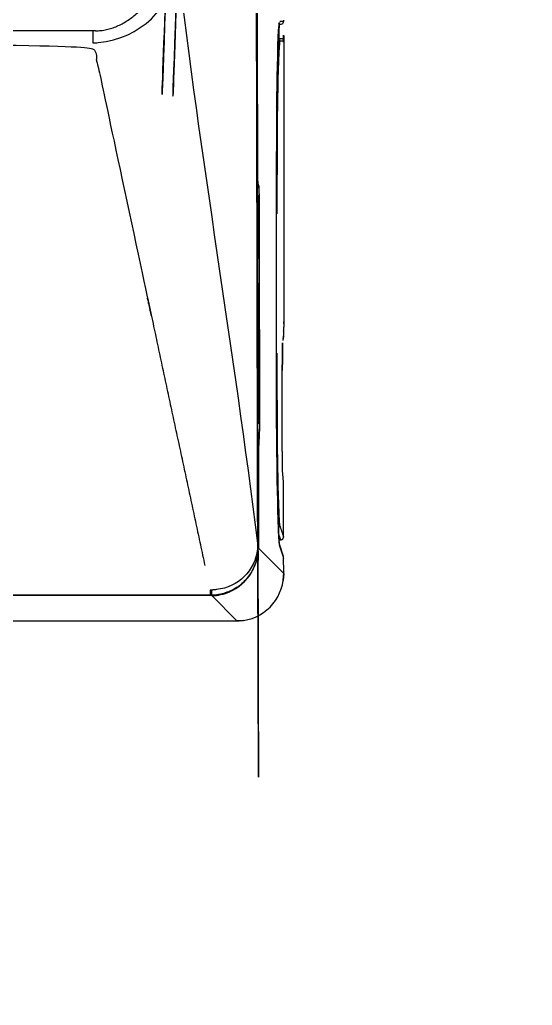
# Model space of a CAD drawing. Header units: millimetres. Extents: x 1291 to 5660, y 748 to 2981.
# Drawn here: x 5166.3 to 5220.9, y 2646.4 to 2751.4 of the extents above; entities that cross this region are included whole.
import ezdxf

# ---------------------------------------------------------------- set-up
doc = ezdxf.new("R2010")
doc.units = ezdxf.units.MM

msp = doc.modelspace()

# ---------------------------------------------------------------- linework, layer by layer
msp.add_line((5191.66, 2732.76), (5191.7, 2732.66))
for points in [[(5191.64, 2734.22), (5191.21, 2932.01)], [(5193.97, 2751.11), (5193.97, 2751.1), (5193.95, 2751.09), (5193.93, 2751.06), (5193.9, 2751.04), (5193.85, 2751.01)], [(5193.96, 2751.08), (5193.96, 2751.1), (5193.96, 2751.11)], [(5193.97, 2751.12), (5193.98, 2751.12)], [(5193.99, 2751.24), (5194.4, 2751.24)], [(5193.93, 2750.85), (5193.91, 2750.6), (5193.91, 2750.54), (5193.9, 2750.51)], [(5193.9, 2750.42), (5193.9, 2749.42)], [(5194.4, 2749.12), (5193.99, 2749.12)], [(5194.41, 2749.01), (5194.41, 2748.98)], [(5191.61, 2734.2), (5191.61, 2734.2), (5191.62, 2734.21), (5191.63, 2734.21), (5191.64, 2734.21), (5191.64, 2734.22), (5191.65, 2733.95), (5191.75, 2733.67)], [(5191.64, 2734.03), (5191.65, 2734)], [(5191.61, 2732.9), (5191.61, 2732.9)], [(5191.61, 2732.8), (5191.61, 2732.8)], [(5191.62, 2732.79), (5191.61, 2732.79), (5191.61, 2732.79)], [(5191.67, 2732.72), (5191.68, 2732.72)], [(5191.68, 2732.68), (5191.67, 2732.68)], [(5191.71, 2732.62), (5191.71, 2732.64), (5191.7, 2732.65), (5191.68, 2732.67), (5191.68, 2732.67)], [(5191.69, 2732.68), (5191.7, 2732.67)], [(5191.73, 2732.6), (5191.72, 2732.61)], [(5191.73, 2732.61), (5191.73, 2732.61), (5191.74, 2732.61)], [(5194.39, 2717.69), (5194.32, 2717.22)], [(5194.4, 2718.23), (5194.4, 2718.24)], [(5191.67, 2708.32), (5191.66, 2708.31)], [(5191.69, 2708.4), (5191.68, 2708.39)], [(5191.68, 2708.37), (5191.68, 2708.36), (5191.68, 2708.35)], [(5191.7, 2708.42), (5191.69, 2708.41)], [(5191.71, 2708.47), (5191.71, 2708.46)], [(5191.74, 2708.55), (5191.73, 2708.55)], [(5191.77, 2708.64), (5191.76, 2708.63)], [(5191.78, 2708.67), (5191.78, 2708.67), (5191.78, 2708.66)], [(5191.8, 2708.69), (5191.79, 2708.69)], [(5191.68, 2705.09), (5191.67, 2705.09)], [(5191.7, 2705.1), (5191.7, 2705.1), (5191.69, 2705.1), (5191.68, 2705.09)], [(5191.71, 2705.43), (5191.71, 2705.1), (5191.73, 2695.09)], [(5191.71, 2705.34), (5191.71, 2705.3)], [(5193.85, 2697.28), (5193.85, 2697.29)], [(5193.86, 2697.29), (5193.87, 2697.29), (5193.87, 2697.3), (5193.88, 2697.3)], [(5191.71, 2695.08), (5191.72, 2695.08), (5191.73, 2695.08), (5191.73, 2695.08), (5191.73, 2695.09), (5194.41, 2692.38), (5194.4, 2694.19), (5194.39, 2694.2), (5194.39, 2694.21), (5193.96, 2695.51)], [(5193.95, 2695.6), (5193.95, 2695.62), (5193.94, 2695.65)], [(5193.96, 2695.57), (5193.95, 2695.58)], [(5193.97, 2695.5), (5193.96, 2695.51), (5193.97, 2695.51), (5193.96, 2695.51)], [(5193.98, 2695.49), (5193.98, 2695.48)], [(5194.4, 2694.12), (5193.98, 2695.42)], [(5194.4, 2694.15), (5194.4, 2694.16)], [(5194.41, 2693.97), (5194.41, 2694)], [(5186.62, 2690.63), (5186.63, 2690.63)], [(5135.91, 2687.34), (5135.92, 2687.34), (5135.93, 2687.33), (5189.41, 2687.33), (5186.74, 2690.03), (5098.24, 2690.03)]]:
    msp.add_lwpolyline(points)
for points in [[(5186.69, 2690.08), (5186.7, 2690.06), (5187.43, 2690.11, 0.33268), (5191.64, 2694.39), (5191.67, 2695.15), (5191.69, 2695.12), (5191.17, 2931.69)], [(5193.9, 2750.47, 0.008646), (5193.78, 2746.94), (5193.77, 2746.74), (5193.77, 2746.53), (5193.77, 2746.33, 0.004551), (5193.64, 2732.37)], [(5194.1, 2695.97), (5193.88, 2696.53), (5193.87, 2696.7), (5193.86, 2696.9), (5193.85, 2697.1, -0.00693), (5193.64, 2713.45)], [(5193.96, 2695.52), (5193.96, 2695.53), (5193.94, 2695.68), (5193.94, 2695.71), (5193.93, 2695.75), (5193.93, 2695.78, -0.015019), (5193.88, 2696.53)], [(5190.14, 2687.38), (5189.41, 2687.33), (5189.66, 2687.33, 0.385133), (5194.4, 2692.13), (5194.41, 2692.38), (5194.36, 2691.64, -0.330547)]]:
    msp.add_lwpolyline(points, format="xyb")
msp.add_arc((5191.59, 2707.21), 0.228, 6.4966, 69.7185)
for points, weights, knots in [([(5191.16, 2931.58), (5191.16, 2931.42), (5191.16, 2931.26), (5191.16, 2931.11), (5191.33, 2852.78), (5191.5, 2774.45), (5191.66, 2696.12), (5191.67, 2695.8), (5191.67, 2695.47), (5191.67, 2695.15), (5191.66, 2695.02), (5191.66, 2694.88), (5191.65, 2694.75), (5191.49, 2692.31), (5189.55, 2690.29), (5187.1, 2690.1), (5186.96, 2690.09), (5186.83, 2690.08), (5186.69, 2690.08), (5157.21, 2690.08), (5127.73, 2690.08), (5098.24, 2690.08), (5098.24, 2690.07), (5098.23, 2690.07), (5098.22, 2690.06)], [1, 1, 1, 1, 0.999999998341, 0.999999998341, 1, 1, 1, 1, 1, 1, 1, 1, 1, 1, 1, 1, 1, 1, 1, 1, 1, 1, 1], [0, 0, 0, 0, 1, 1, 1, 1.000141, 1.000141, 1.000141, 2.000141, 2.000141, 2.000141, 3.000141, 3.000141, 3.000141, 4.000141, 4.000141, 4.000141, 5.000141, 5.000141, 5.000141, 6.000141, 6.000141, 6.000141, 7.000141, 7.000141, 7.000141, 7.000141]), ([(4380.6, 2927.7), (4649.81, 2927.7), (4919.01, 2927.7), (5188.22, 2927.7), (5188.22, 2927.66), (5188.22, 2927.61), (5188.22, 2927.57), (5188.21, 2927.22), (5188.19, 2926.87), (5188.19, 2926.52), (5188.18, 2926.48), (5188.18, 2926.44), (5188.18, 2926.4), (5188.18, 2926.35), (5188.18, 2926.31), (5188.17, 2926.27), (5186.99, 2871.25), (5184.96, 2816.25), (5182.1, 2761.3), (5182.1, 2761.21), (5182.1, 2761.12), (5182.09, 2761.03), (5182.12, 2761.03), (5182.14, 2761.03), (5182.17, 2761.03), (5182.2, 2761.03), (5182.22, 2761.03), (5182.25, 2761.02), (5182.45, 2761.01), (5182.65, 2761), (5182.84, 2760.99), (5182.85, 2760.99), (5182.86, 2760.99), (5182.87, 2760.99), (5182.88, 2760.99), (5182.9, 2760.99), (5182.91, 2760.99), (5183.01, 2760.98), (5183.11, 2760.97), (5183.2, 2760.97)], [1, 1, 1, 1, 1, 1, 1, 0.999991239231, 0.999991239231, 1, 1, 1, 1, 1, 1, 1, 0.999923277924, 0.999923277924, 1, 1, 1, 1, 1, 1, 1, 1, 1, 1, 0.999890487899, 0.999890487899, 1, 1, 1, 1, 1, 1, 1, 1, 1, 1], [0, 0, 0, 0, 1, 1, 1, 2, 2, 2, 2.010253, 2.010253, 2.010253, 3.010253, 3.010253, 3.010253, 4.010253, 4.010253, 4.010253, 4.040596, 4.040596, 4.040596, 5.040596, 5.040596, 5.040596, 6.040596, 6.040596, 6.040596, 7.040596, 7.040596, 7.040596, 7.076848, 7.076848, 7.076848, 8.076848, 8.076848, 8.076848, 9.076848, 9.076848, 9.076848, 10.076848, 10.076848, 10.076848, 10.076848]), ([(5174.34, 2750.23), (5177.96, 2750.22), (5181.27, 2754.03), (5181.86, 2757.33), (5181.87, 2757.46), (5181.88, 2757.58), (5181.9, 2757.71), (5181.91, 2757.71), (5181.92, 2757.7), (5181.93, 2757.7), (5181.94, 2757.7), (5181.96, 2757.7), (5181.97, 2757.7), (5182.19, 2757.69), (5182.4, 2757.68), (5182.62, 2757.65), (5182.63, 2757.65), (5182.64, 2757.65), (5182.65, 2757.65), (5182.66, 2757.65), (5182.67, 2757.65), (5182.68, 2757.65), (5182.69, 2757.65), (5182.7, 2757.64), (5182.71, 2757.64), (5182.76, 2757.64), (5182.83, 2757.63), (5182.87, 2757.62), (5182.88, 2757.62), (5182.89, 2757.62), (5182.9, 2757.62), (5182.9, 2757.62), (5182.91, 2757.62), (5182.92, 2757.62), (5182.96, 2757.61), (5183, 2757.6), (5183.04, 2757.6), (5183.04, 2757.6), (5183.04, 2757.59), (5183.04, 2757.59), (5183.05, 2757.59), (5183.05, 2757.59), (5183.05, 2757.59), (5183.06, 2757.59), (5183.06, 2757.59), (5183.07, 2757.59), (5183.07, 2757.7), (5183.07, 2757.81), (5183.08, 2757.92), (5183.14, 2758.83), (5183.18, 2759.73), (5183.23, 2760.63), (5183.22, 2760.75), (5183.21, 2760.86), (5183.2, 2760.97), (5183.21, 2760.97), (5183.21, 2760.97), (5183.22, 2760.97), (5183.23, 2760.97), (5183.25, 2760.97), (5183.26, 2760.97), (5183.26, 2761.06), (5183.27, 2761.14), (5183.27, 2761.23), (5186.15, 2816.16), (5188.18, 2871.12), (5189.36, 2926.12), (5189.36, 2926.2), (5189.37, 2926.29), (5189.37, 2926.37), (5189.38, 2926.72), (5189.38, 2927.07), (5189.4, 2927.41), (5189.4, 2927.46), (5189.4, 2927.5), (5189.4, 2927.55)], [1, 1, 1, 1, 1, 1, 1, 1, 1, 1, 1, 1, 1, 0.999598038039, 0.999598038039, 1, 1, 1, 1, 1, 1, 1, 1, 1, 1, 1, 1, 1, 1, 1, 1, 1, 1, 1, 0.999975945873, 0.999975945873, 1, 1, 1, 1, 1, 1, 1, 1, 1, 1, 1, 1, 1, 1, 1, 1, 1, 1, 1, 1, 1, 1, 1, 1, 1, 1, 1, 1, 0.999921138537, 0.999921138537, 1, 1, 1, 1, 1, 1, 1, 1, 1, 1], [0, 0, 0, 0, 1, 1, 1, 2, 2, 2, 3, 3, 3, 4, 4, 4, 4.069455, 4.069455, 4.069455, 5.069455, 5.069455, 5.069455, 6.069455, 6.069455, 6.069455, 7.069455, 7.069455, 7.069455, 8.069455, 8.069455, 8.069455, 9.069455, 9.069455, 9.069455, 10.069455, 10.069455, 10.069455, 10.086445, 10.086445, 10.086445, 11.086445, 11.086445, 11.086445, 12.086445, 12.086445, 12.086445, 13.086445, 13.086445, 13.086445, 14.086445, 14.086445, 14.086445, 15.086445, 15.086445, 15.086445, 16.086445, 16.086445, 16.086445, 17.086445, 17.086445, 17.086445, 18.086445, 18.086445, 18.086445, 19.086445, 19.086445, 19.086445, 19.117208, 19.117208, 19.117208, 20.117208, 20.117208, 20.117208, 21.117208, 21.117208, 21.117208, 22.117208, 22.117208, 22.117208, 22.117208]), ([(5191.67, 2695.15), (5191.67, 2695.16), (5191.66, 2695.16), (5191.66, 2695.17), (5191.67, 2695.21), (5191.65, 2695.27), (5191.65, 2695.31), (5191.64, 2695.32), (5191.64, 2695.33), (5191.64, 2695.33), (5191.64, 2695.46), (5191.64, 2695.59), (5191.64, 2695.72), (5191.6, 2718.95), (5191.55, 2742.19), (5191.49, 2765.42), (5191.49, 2766.02), (5191.49, 2766.61), (5191.49, 2767.2), (5191.49, 2767.54), (5191.49, 2767.88), (5191.49, 2768.22)], [1, 1, 1, 1, 1, 1, 1, 1, 1, 1, 1, 1, 1, 0.999999981148, 0.999999981148, 1, 1, 1, 1, 1, 1, 1], [0, 0, 0, 0, 1, 1, 1, 2, 2, 2, 3, 3, 3, 4, 4, 4, 4.000476, 4.000476, 4.000476, 5.000476, 5.000476, 5.000476, 6.000476, 6.000476, 6.000476, 6.000476]), ([(4440.73, 2690.14), (4440.73, 2690.31), (4440.73, 2690.49), (4440.73, 2690.67), (4440.72, 2690.67), (4440.72, 2690.67), (4440.71, 2690.66), (4440.68, 2690.64), (4440.65, 2690.64), (4440.61, 2690.63), (4421.16, 2690.63), (4401.71, 2690.63), (4382.26, 2690.63), (4382.45, 2691.5), (4382.64, 2692.38), (4382.82, 2693.25), (4386.58, 2710.75), (4390.32, 2728.25), (4394.06, 2745.76), (4394.29, 2746.82), (4394.51, 2747.88), (4394.74, 2748.94), (4654.52, 2748.94), (4914.3, 2748.94), (5174.08, 2748.94), (5174.3, 2747.88), (5174.53, 2746.82), (5174.76, 2745.76), (5178.51, 2728.26), (5182.25, 2710.75), (5186, 2693.25)], [1, 1, 1, 1, 1, 1, 1, 1, 1, 1, 1, 1, 1, 1, 1, 1, 0.999999965135, 0.999999965135, 1, 1, 1, 1, 1, 1, 1, 1, 1, 1, 1, 1, 1], [0, 0, 0, 0, 1, 1, 1, 2, 2, 2, 3, 3, 3, 4, 4, 4, 5, 5, 5, 5.000647, 5.000647, 5.000647, 6.000647, 6.000647, 6.000647, 7.000647, 7.000647, 7.000647, 8.000647, 8.000647, 8.000647, 9.000647, 9.000647, 9.000647, 9.000647]), ([(5193.87, 2749.42), (5193.95, 2749.42), (5194.03, 2749.42), (5194.11, 2749.42), (5194.12, 2749.42), (5194.13, 2749.42), (5194.15, 2749.42), (5194.3, 2749.4), (5194.38, 2749.3), (5194.4, 2749.16), (5194.4, 2749.15), (5194.41, 2749.13), (5194.41, 2749.12), (5194.41, 2739.21), (5194.41, 2729.3), (5194.41, 2719.4), (5194.41, 2719.31), (5194.41, 2719.23), (5194.41, 2719.15), (5194.41, 2719.11), (5194.41, 2719.07), (5194.41, 2719.02), (5194.41, 2718.91), (5194.41, 2718.79), (5194.41, 2718.67), (5194.41, 2718.64), (5194.4, 2718.6), (5194.4, 2718.56), (5194.4, 2718.5), (5194.4, 2718.43), (5194.4, 2718.36), (5194.4, 2718.33), (5194.4, 2718.29), (5194.4, 2718.26), (5194.4, 2718.23), (5194.4, 2718.19), (5194.4, 2718.16), (5194.4, 2717.94), (5194.39, 2717.72), (5194.36, 2717.51), (5194.36, 2717.49), (5194.36, 2717.47), (5194.36, 2717.46)], [1, 1, 1, 1, 1, 1, 1, 1, 1, 1, 1, 1, 1, 1, 1, 1, 1, 1, 1, 1, 1, 1, 1, 1, 1, 1, 1, 1, 1, 1, 1, 1, 1, 1, 1, 1, 1, 0.998446762495, 0.998446762495, 1, 1, 1, 1], [0, 0, 0, 0, 1, 1, 1, 2, 2, 2, 3, 3, 3, 4, 4, 4, 5, 5, 5, 6, 6, 6, 7, 7, 7, 8, 8, 8, 9, 9, 9, 10, 10, 10, 11, 11, 11, 12, 12, 12, 12.136551, 12.136551, 12.136551, 13.136551, 13.136551, 13.136551, 13.136551]), ([(5194.27, 2704.31), (5194.27, 2704.37), (5194.27, 2704.42), (5194.27, 2704.48), (5194.27, 2705.02), (5194.26, 2705.57), (5194.26, 2706.12), (5194.26, 2708.77), (5194.26, 2711.42), (5194.26, 2714.07), (5194.26, 2714.94), (5194.27, 2715.81), (5194.28, 2716.68), (5194.29, 2716.7), (5194.29, 2716.71), (5194.3, 2716.73), (5194.29, 2716.74), (5194.29, 2716.74), (5194.29, 2716.75), (5194.29, 2716.72), (5194.28, 2716.7), (5194.28, 2716.67), (5194.27, 2715.79), (5194.26, 2714.91), (5194.26, 2714.03)], [1, 1, 1, 1, 1, 1, 1, 1, 1, 1, 0.999976131848, 0.999976131848, 1, 1, 1, 1, 1, 1, 1, 1, 1, 1, 0.999986835255, 0.999986835255, 1], [0, 0, 0, 0, 1, 1, 1, 2, 2, 2, 3, 3, 3, 3.016924, 3.016924, 3.016924, 4.016924, 4.016924, 4.016924, 5.016924, 5.016924, 5.016924, 6.016924, 6.016924, 6.016924, 6.029493, 6.029493, 6.029493, 6.029493]), ([(5186.74, 2690.63), (5186.74, 2690.62), (5186.74, 2690.6), (5186.74, 2690.59), (5186.74, 2690.57), (5186.73, 2690.55), (5186.73, 2690.53), (5186.73, 2690.44), (5186.73, 2690.35), (5186.72, 2690.26), (5186.71, 2690.25), (5186.71, 2690.24), (5186.71, 2690.23), (5186.72, 2690.17), (5186.73, 2690.12), (5186.74, 2690.06), (5186.74, 2690.05), (5186.74, 2690.04), (5186.74, 2690.03), (5186.81, 2690.03), (5186.89, 2690.03), (5186.96, 2690.04), (5187.58, 2690.06), (5188.17, 2690.22), (5188.73, 2690.5), (5188.8, 2690.54), (5188.87, 2690.57), (5188.94, 2690.61)], [1, 1, 1, 1, 1, 1, 1, 1, 1, 1, 1, 1, 1, 1, 1, 1, 1, 1, 1, 1, 1, 1, 0.985085131871, 0.985085131871, 1, 1, 1, 1], [0, 0, 0, 0, 1, 1, 1, 2, 2, 2, 3, 3, 3, 4, 4, 4, 5, 5, 5, 6, 6, 6, 7, 7, 7, 7.423851, 7.423851, 7.423851, 8.423851, 8.423851, 8.423851, 8.423851])]:
    msp.add_rational_spline(points, weights, degree=3, knots=knots)
for points, knots in [([(5174.34, 2750.23), (5174.25, 2750.23), (5174.17, 2750.23), (5174.08, 2750.23), (5174.08, 2749.8), (5174.08, 2749.37), (5174.08, 2748.94), (5174.26, 2748.95), (5174.45, 2748.96), (5174.64, 2748.97), (5179.17, 2749.46), (5182.43, 2752.57), (5183.01, 2757.12), (5183.03, 2757.28), (5183.05, 2757.43), (5183.07, 2757.59), (5183.07, 2757.54), (5183.07, 2757.49), (5183.08, 2757.44), (5185.49, 2736.88), (5189.08, 2716.24), (5191.6, 2695.63), (5191.61, 2695.53), (5191.63, 2695.43), (5191.64, 2695.33), (5191.63, 2695.23), (5191.62, 2695.12), (5191.62, 2695.02), (5191.35, 2692.67), (5189.58, 2690.96), (5187.25, 2690.67), (5187.08, 2690.66), (5186.91, 2690.65), (5186.74, 2690.63), (5186.68, 2690.63), (5186.62, 2690.63), (5186.56, 2690.63), (5186.56, 2690.45), (5186.56, 2690.26), (5186.56, 2690.08)], [0, 0, 0, 0, 1, 1, 1, 2, 2, 2, 3, 3, 3, 4, 4, 4, 5, 5, 5, 6, 6, 6, 7, 7, 7, 8, 8, 8, 9, 9, 9, 10, 10, 10, 11, 11, 11, 12, 12, 12, 13, 13, 13, 13]), ([(5174.08, 2750.23), (4914.3, 2750.23), (4654.52, 2750.23), (4394.74, 2750.23), (4394.74, 2749.8), (4394.74, 2749.37), (4394.74, 2748.94), (4394.56, 2748.95), (4394.37, 2748.96), (4394.19, 2748.97), (4389.65, 2749.47), (4386.4, 2752.57), (4385.81, 2757.12), (4385.79, 2757.28), (4385.78, 2757.43), (4385.76, 2757.59), (4385.75, 2757.54), (4385.75, 2757.49), (4385.74, 2757.44), (4383.34, 2736.88), (4379.73, 2716.24), (4377.22, 2695.63), (4377.21, 2695.53), (4377.19, 2695.43), (4377.18, 2695.33), (4377.19, 2695.23), (4377.2, 2695.12), (4377.2, 2695.02), (4377.49, 2692.66), (4379.23, 2690.97), (4381.57, 2690.67), (4381.74, 2690.66), (4381.91, 2690.65), (4382.09, 2690.63)], [0, 0, 0, 0, 1, 1, 1, 2, 2, 2, 3, 3, 3, 4, 4, 4, 5, 5, 5, 6, 6, 6, 7, 7, 7, 8, 8, 8, 9, 9, 9, 10, 10, 10, 11, 11, 11, 11]), ([(5193.91, 2750.6), (5193.91, 2750.67), (5193.92, 2750.75), (5193.92, 2750.82), (5193.92, 2750.83), (5193.93, 2750.84), (5193.93, 2750.85), (5193.93, 2750.86), (5193.93, 2750.87), (5193.93, 2750.88), (5193.94, 2750.94), (5193.95, 2751.01), (5193.95, 2751.07)], [0, 0, 0, 0, 1, 1, 1, 2, 2, 2, 3, 3, 3, 4, 4, 4, 4]), ([(5194, 2750.94), (5194.04, 2750.94), (5194.07, 2750.94), (5194.11, 2750.94), (5194.12, 2750.94), (5194.13, 2750.94), (5194.15, 2750.94), (5194.31, 2750.97), (5194.37, 2751.04), (5194.4, 2751.2), (5194.4, 2751.21), (5194.41, 2751.23), (5194.41, 2751.24), (5194.41, 2751.28), (5194.41, 2751.32), (5194.41, 2751.35), (5194.41, 2751.36), (5194.41, 2751.37), (5194.41, 2751.38)], [0, 0, 0, 0, 1, 1, 1, 2, 2, 2, 3, 3, 3, 4, 4, 4, 5, 5, 5, 6, 6, 6, 6]), ([(5193.98, 2695.5), (5193.98, 2695.51), (5193.98, 2695.52), (5193.98, 2695.52), (5193.97, 2695.64), (5193.95, 2695.75), (5193.94, 2695.86), (5193.63, 2701.52), (5193.7, 2707.33), (5193.64, 2713), (5193.64, 2719.9), (5193.64, 2726.8), (5193.64, 2733.71), (5193.69, 2739.33), (5193.63, 2745.07), (5193.88, 2750.69)], [0, 0, 0, 0, 1, 1, 1, 2, 2, 2, 3, 3, 3, 4, 4, 4, 5, 5, 5, 5]), ([(5193.85, 2749.38), (5193.86, 2749.37), (5193.87, 2749.37), (5193.88, 2749.36), (5193.95, 2749.31), (5193.98, 2749.23), (5193.99, 2749.15), (5193.99, 2749.14), (5193.99, 2749.13), (5193.99, 2749.12), (5193.98, 2749.05), (5193.97, 2748.99), (5193.95, 2748.92), (5193.66, 2743.81), (5193.74, 2738.53), (5193.68, 2733.41), (5193.68, 2732.52), (5193.68, 2731.63), (5193.68, 2730.74), (5193.67, 2730.74), (5193.66, 2730.74), (5193.64, 2730.74)], [0, 0, 0, 0, 1, 1, 1, 2, 2, 2, 3, 3, 3, 4, 4, 4, 5, 5, 5, 6, 6, 6, 7, 7, 7, 7]), ([(5191.61, 2733.83), (5191.61, 2733.84), (5191.61, 2733.84), (5191.61, 2733.84), (5191.64, 2733.88), (5191.64, 2733.91), (5191.65, 2733.93)], [0, 0, 0, 0, 1, 1, 1, 2, 2, 2, 2]), ([(5191.61, 2733.47), (5191.61, 2733.47), (5191.62, 2733.48), (5191.63, 2733.48), (5191.68, 2733.49), (5191.75, 2733.58), (5191.75, 2733.64), (5191.75, 2733.65), (5191.75, 2733.66), (5191.75, 2733.67), (5191.75, 2733.66), (5191.75, 2733.65), (5191.75, 2733.65), (5191.78, 2733.37), (5191.77, 2733.08), (5191.78, 2732.79), (5191.78, 2732.74), (5191.78, 2732.68), (5191.78, 2732.62), (5191.8, 2724.65), (5191.82, 2716.67), (5191.83, 2708.7)], [0, 0, 0, 0, 1, 1, 1, 2, 2, 2, 3, 3, 3, 4, 4, 4, 5, 5, 5, 6, 6, 6, 7, 7, 7, 7]), ([(5191.61, 2732.9), (5191.61, 2732.9), (5191.61, 2732.9), (5191.61, 2732.9), (5191.61, 2732.9), (5191.61, 2732.9), (5191.61, 2732.89), (5191.62, 2732.89), (5191.62, 2732.89), (5191.62, 2732.88), (5191.63, 2732.86), (5191.63, 2732.83), (5191.65, 2732.81)], [0, 0, 0, 0, 1, 1, 1, 2, 2, 2, 3, 3, 3, 4, 4, 4, 4]), ([(5191.67, 2732.69), (5191.66, 2732.72), (5191.64, 2732.74), (5191.63, 2732.76), (5191.62, 2732.77), (5191.62, 2732.77), (5191.62, 2732.78)], [0, 0, 0, 0, 1, 1, 1, 2, 2, 2, 2]), ([(5191.73, 2708.58), (5191.73, 2708.59), (5191.73, 2708.59), (5191.74, 2708.59), (5191.76, 2708.65), (5191.77, 2708.66), (5191.8, 2708.71), (5191.81, 2708.71), (5191.81, 2708.71), (5191.81, 2708.71), (5191.8, 2716.67), (5191.78, 2724.63), (5191.76, 2732.59)], [0, 0, 0, 0, 1, 1, 1, 2, 2, 2, 3, 3, 3, 4, 4, 4, 4]), ([(5193.64, 2715.88), (5193.66, 2715.88), (5193.67, 2715.88), (5193.68, 2715.88), (5193.68, 2715.02), (5193.68, 2714.16), (5193.68, 2713.3), (5193.73, 2708.18), (5193.68, 2702.96), (5193.94, 2697.85), (5193.95, 2697.74), (5193.97, 2697.64), (5193.98, 2697.53)], [0, 0, 0, 0, 1, 1, 1, 2, 2, 2, 3, 3, 3, 4, 4, 4, 4]), ([(5191.66, 2708.43), (5191.66, 2708.43), (5191.67, 2708.43), (5191.67, 2708.43), (5191.67, 2708.43), (5191.67, 2708.43), (5191.67, 2708.43), (5191.67, 2708.44), (5191.67, 2708.44), (5191.67, 2708.44), (5191.69, 2708.49), (5191.71, 2708.53), (5191.73, 2708.57)], [0, 0, 0, 0, 1, 1, 1, 2, 2, 2, 3, 3, 3, 4, 4, 4, 4]), ([(5191.83, 2708.71), (5191.83, 2708.71), (5191.83, 2708.7), (5191.83, 2708.7), (5191.83, 2708.57), (5191.83, 2708.44), (5191.83, 2708.31), (5191.82, 2708.01), (5191.83, 2707.71), (5191.81, 2707.4), (5191.81, 2707.35), (5191.81, 2707.29), (5191.81, 2707.24), (5191.78, 2706.64), (5191.75, 2706.03), (5191.71, 2705.43)], [0, 0, 0, 0, 1, 1, 1, 2, 2, 2, 3, 3, 3, 4, 4, 4, 5, 5, 5, 5]), ([(5193.91, 2695.97), (5193.97, 2695.97), (5194.03, 2695.97), (5194.09, 2695.97), (5194.11, 2695.97), (5194.12, 2695.97), (5194.14, 2695.97), (5194.29, 2696), (5194.36, 2696.1), (5194.39, 2696.24), (5194.39, 2698), (5194.39, 2699.77), (5194.39, 2701.53), (5194.39, 2701.84), (5194.39, 2702.17), (5194.37, 2702.48), (5194.37, 2702.5), (5194.37, 2702.51), (5194.37, 2702.53), (5194.35, 2702.64), (5194.33, 2702.75), (5194.32, 2702.87), (5194.32, 2702.91), (5194.31, 2702.95), (5194.31, 2702.99), (5194.26, 2703.98), (5194.27, 2704.99), (5194.26, 2705.99)], [0, 0, 0, 0, 1, 1, 1, 2, 2, 2, 3, 3, 3, 4, 4, 4, 5, 5, 5, 6, 6, 6, 7, 7, 7, 8, 8, 8, 9, 9, 9, 9]), ([(5191.67, 2705.55), (5191.67, 2705.54), (5191.68, 2705.54), (5191.68, 2705.53), (5191.7, 2705.51), (5191.7, 2705.48), (5191.71, 2705.45)], [0, 0, 0, 0, 1, 1, 1, 2, 2, 2, 2]), ([(5193.88, 2697.31), (5193.88, 2697.31), (5193.88, 2697.31), (5193.88, 2697.31), (5193.94, 2697.36), (5193.98, 2697.43), (5193.98, 2697.51), (5193.98, 2697.52), (5193.98, 2697.53), (5193.98, 2697.53), (5194.12, 2697.12), (5194.25, 2696.7), (5194.39, 2696.28)], [0, 0, 0, 0, 1, 1, 1, 2, 2, 2, 3, 3, 3, 4, 4, 4, 4]), ([(5186.71, 2690.2), (5186.71, 2690.16), (5186.7, 2690.12), (5186.69, 2690.09), (5186.69, 2690.08), (5186.69, 2690.08), (5186.69, 2690.08)], [0, 0, 0, 0, 1, 1, 1, 2, 2, 2, 2])]:
    msp.add_open_spline(points, degree=3, knots=knots)

doc.saveas('drawing.dxf')
